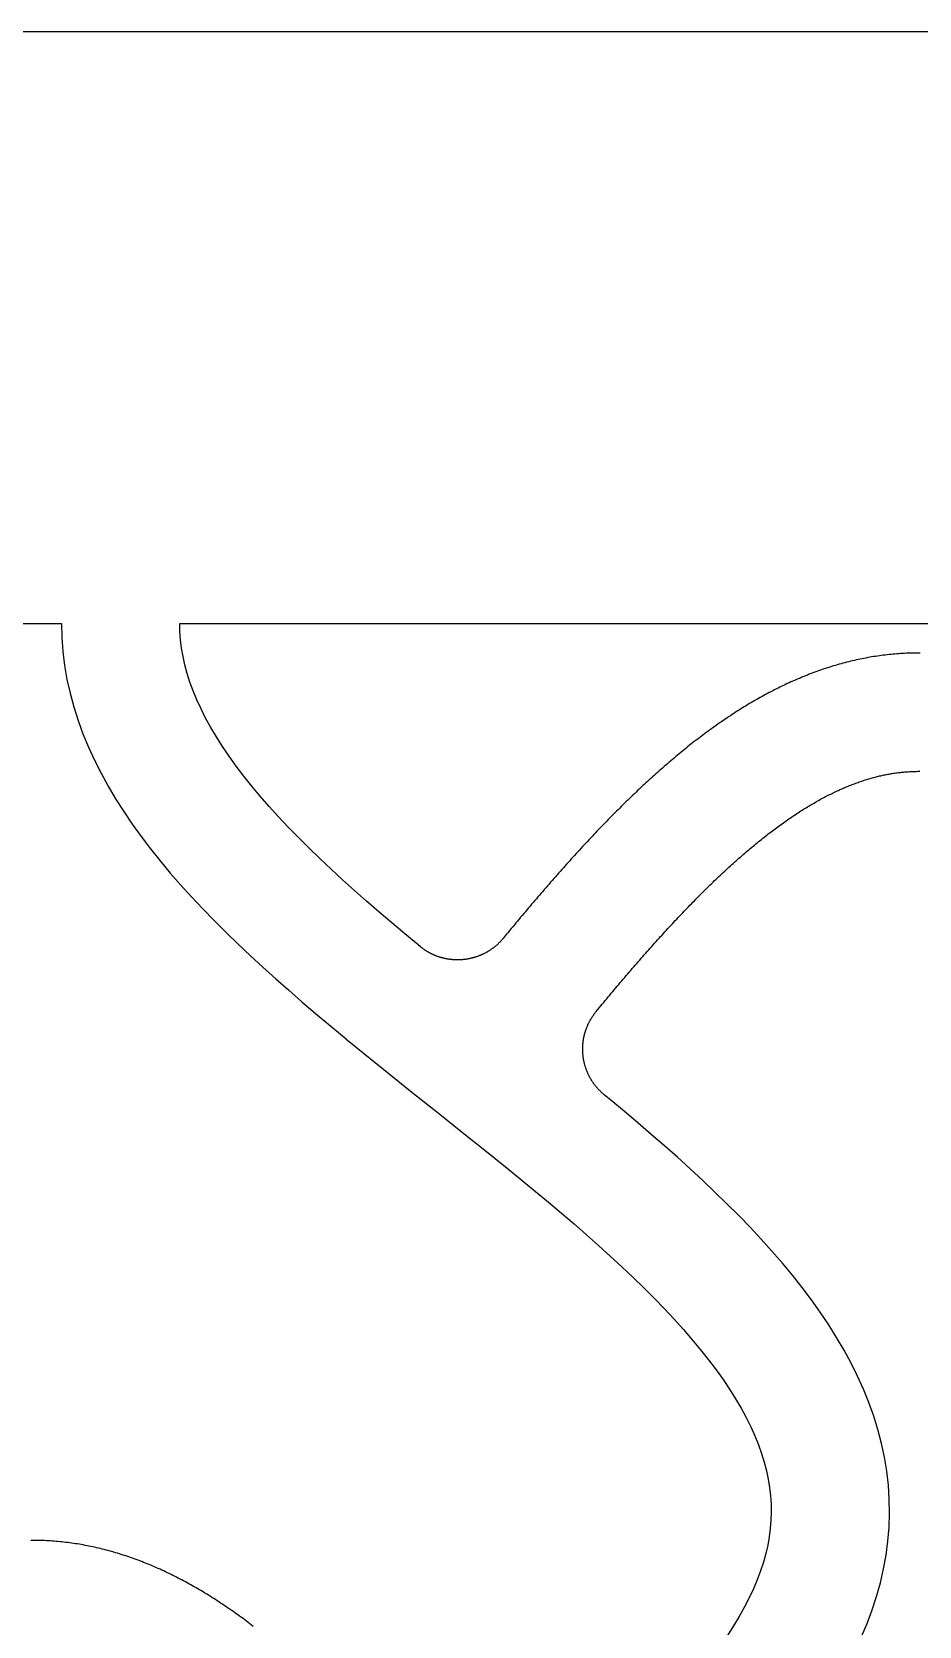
# Model space of a CAD drawing. Header units: millimetres. Extents: x 0 to 12, y 0 to 22.
# Drawn here: x 6 to 9, y 16.61 to 22 of the extents above; entities that cross this region are included whole.
import ezdxf

# ---------------------------------------------------------------- set-up
doc = ezdxf.new("R2010")
doc.units = ezdxf.units.MM
doc.layers.add('CUT_HOLE', color=3, linetype='Continuous')
doc.layers.add('CUT_OUTER', color=1, linetype='Continuous')

msp = doc.modelspace()

# ---------------------------------------------------------------- linework, layer by layer
at = {"layer": 'CUT_HOLE'}
for points in [[(5.9, 20), (6.1, 20), (6.1012, 19.9525), (6.1047, 19.9052), (6.1105, 19.858), (6.1186, 19.811), (6.1289, 19.7644), (6.1414, 19.7181), (6.156, 19.6723), (6.1726, 19.6268), (6.1911, 19.5819), (6.2115, 19.5374), (6.2338, 19.4934), (6.2577, 19.4498), (6.2833, 19.4067), (6.3105, 19.364), (6.3392, 19.3217), (6.3693, 19.2798), (6.4009, 19.2382), (6.4338, 19.197), (6.468, 19.1561), (6.5035, 19.1155), (6.5401, 19.0751), (6.5778, 19.035), (6.6166, 18.9951), (6.6564, 18.9554), (6.6972, 18.916), (6.7388, 18.8767), (6.7813, 18.8375), (6.8245, 18.7986), (6.8685, 18.7597), (6.9131, 18.721), (6.9582, 18.6825), (7.0039, 18.6441), (7.05, 18.6057), (7.0575, 18.5996), (7.0575, 18.5996), (7.0616, 18.5962), (7.062, 18.5959), (7.0965, 18.5675), (7.1433, 18.5294), (7.1903, 18.4914), (7.2375, 18.4535), (7.2848, 18.4157), (7.3321, 18.378), (7.3794, 18.3404), (7.4265, 18.3028), (7.4735, 18.2654), (7.5201, 18.2281), (7.5665, 18.1909), (7.6124, 18.1537), (7.6578, 18.1167), (7.7027, 18.0798), (7.7469, 18.0429), (7.7904, 18.0062), (7.8331, 17.9697), (7.875, 17.9332), (7.916, 17.8969), (7.9559, 17.8607), (7.9949, 17.8247), (8.0327, 17.7889), (8.0693, 17.7533), (8.1047, 17.7178), (8.1388, 17.6826), (8.1715, 17.6476), (8.2029, 17.6128), (8.2327, 17.5783), (8.2611, 17.5441), (8.288, 17.5103), (8.3132, 17.4767), (8.3369, 17.4435), (8.3589, 17.4107), (8.3793, 17.3784), (8.398, 17.3464), (8.4151, 17.3149), (8.4306, 17.2838), (8.4444, 17.2532), (8.4566, 17.2231), (8.4672, 17.1934), (8.4762, 17.1642), (8.4838, 17.1354), (8.4898, 17.1069), (8.4945, 17.0788), (8.4977, 17.0509), (8.4995, 17.0231), (8.5, 16.9954), (8.4991, 16.9677), (8.4968, 16.9399), (8.4931, 16.9119), (8.488, 16.8836), (8.4814, 16.855), (8.4734, 16.8261), (8.4638, 16.7967), (8.4527, 16.7669), (8.4399, 16.7366), (8.4256, 16.7059), (8.4096, 16.6747), (8.392, 16.643), (8.3727, 16.6109), (8.3518, 16.5784)], [(9.0033, 19.9), (8.9967, 19.9), (8.9901, 19.8999), (8.9836, 19.8999), (8.977, 19.8997), (8.9704, 19.8995), (8.9639, 19.8993), (8.9573, 19.899), (8.9507, 19.8987), (8.9442, 19.8984), (8.9376, 19.898), (8.931, 19.8975), (8.9245, 19.897), (8.9179, 19.8965), (8.9114, 19.8959), (8.9048, 19.8953), (8.8983, 19.8946), (8.8917, 19.8939), (8.8852, 19.8931), (8.8787, 19.8923), (8.8721, 19.8915), (8.8656, 19.8906), (8.8591, 19.8897), (8.8526, 19.8887), (8.846, 19.8877), (8.8395, 19.8866), (8.833, 19.8855), (8.8265, 19.8843), (8.82, 19.8831), (8.8136, 19.8819), (8.8071, 19.8806), (8.8006, 19.8793), (8.7941, 19.8779), (8.7877, 19.8765), (8.7812, 19.8751), (8.7748, 19.8736), (8.7683, 19.872), (8.7619, 19.8705), (8.7555, 19.8688), (8.7491, 19.8672), (8.7426, 19.8655), (8.7362, 19.8637), (8.7298, 19.862), (8.7234, 19.8601), (8.7171, 19.8583), (8.7107, 19.8564), (8.7043, 19.8544), (8.698, 19.8525), (8.6916, 19.8504), (8.6853, 19.8484), (8.6789, 19.8463), (8.6726, 19.8441), (8.6663, 19.842), (8.66, 19.8397), (8.6537, 19.8375), (8.6474, 19.8352), (8.6411, 19.8329), (8.6349, 19.8305), (8.6286, 19.8281), (8.6223, 19.8256), (8.6161, 19.8232), (8.6099, 19.8206), (8.6036, 19.8181), (8.5974, 19.8155), (8.5912, 19.8129), (8.585, 19.8102), (8.5788, 19.8075), (8.5726, 19.8048), (8.5664, 19.802), (8.5603, 19.7992), (8.5541, 19.7964), (8.548, 19.7935), (8.5418, 19.7906), (8.5357, 19.7876), (8.5296, 19.7847), (8.5235, 19.7816), (8.5174, 19.7786), (8.5113, 19.7755), (8.5052, 19.7724), (8.4991, 19.7692), (8.493, 19.7661), (8.487, 19.7629), (8.4809, 19.7596), (8.4749, 19.7563), (8.4689, 19.753), (8.4628, 19.7497), (8.4568, 19.7463), (8.4508, 19.7429), (8.4448, 19.7394), (8.4388, 19.736), (8.4328, 19.7325), (8.4269, 19.7289), (8.4209, 19.7254), (8.415, 19.7218), (8.409, 19.7181), (8.4031, 19.7145), (8.3971, 19.7108), (8.3912, 19.7071), (8.3853, 19.7033), (8.3794, 19.6995), (8.3735, 19.6957), (8.3676, 19.6919), (8.3617, 19.688), (8.3558, 19.6841), (8.35, 19.6802), (8.3441, 19.6763), (8.3382, 19.6723), (8.3324, 19.6683), (8.3266, 19.6642), (8.3207, 19.6602), (8.3149, 19.6561), (8.3091, 19.6519), (8.3033, 19.6478), (8.2975, 19.6436), (8.2917, 19.6394), (8.2859, 19.6352), (8.2801, 19.6309), (8.2743, 19.6266), (8.2686, 19.6223), (8.2628, 19.618), (8.2571, 19.6136), (8.2513, 19.6092), (8.2456, 19.6048), (8.2398, 19.6003), (8.2341, 19.5959), (8.2284, 19.5914), (8.2227, 19.5868), (8.2169, 19.5823), (8.2112, 19.5777), (8.2055, 19.5731), (8.1999, 19.5685), (8.1942, 19.5639), (8.1885, 19.5592), (8.1828, 19.5545), (8.1771, 19.5498), (8.1715, 19.545), (8.1658, 19.5403), (8.1602, 19.5355), (8.1545, 19.5306), (8.1489, 19.5258), (8.1433, 19.5209), (8.1376, 19.516), (8.132, 19.5111), (8.1264, 19.5062), (8.1208, 19.5012), (8.1152, 19.4963), (8.1096, 19.4913), (8.104, 19.4862), (8.0984, 19.4812), (8.0928, 19.4761), (8.0872, 19.471), (8.0816, 19.4659), (8.076, 19.4608), (8.0705, 19.4556), (8.0649, 19.4505), (8.0594, 19.4453), (8.0538, 19.44), (8.0482, 19.4348), (8.0427, 19.4295), (8.0372, 19.4243), (8.0316, 19.419), (8.0261, 19.4136), (8.0206, 19.4083), (8.015, 19.4029), (8.0095, 19.3975), (8.004, 19.3921), (7.9985, 19.3867), (7.993, 19.3813), (7.9875, 19.3758), (7.982, 19.3703), (7.9765, 19.3648), (7.971, 19.3593), (7.9655, 19.3538), (7.96, 19.3482), (7.9545, 19.3427), (7.9491, 19.3371), (7.9436, 19.3315), (7.9381, 19.3258), (7.9327, 19.3202), (7.9272, 19.3145), (7.9217, 19.3089), (7.9163, 19.3032), (7.9108, 19.2974), (7.9054, 19.2917), (7.8999, 19.286), (7.8945, 19.2802), (7.8891, 19.2744), (7.8836, 19.2686), (7.8782, 19.2628), (7.8728, 19.257), (7.8673, 19.2511), (7.8619, 19.2453), (7.8565, 19.2394), (7.8511, 19.2335), (7.8457, 19.2276), (7.8403, 19.2217), (7.8348, 19.2158), (7.8294, 19.2098), (7.824, 19.2038), (7.8186, 19.1979), (7.8132, 19.1919), (7.8079, 19.1859), (7.8025, 19.1798), (7.7971, 19.1738), (7.7917, 19.1678), (7.7863, 19.1617), (7.7809, 19.1556), (7.7756, 19.1495), (7.7702, 19.1434), (7.7648, 19.1373), (7.7595, 19.1312), (7.7541, 19.1251), (7.7487, 19.1189), (7.7434, 19.1128), (7.738, 19.1066), (7.7327, 19.1004), (7.7273, 19.0942), (7.722, 19.088), (7.7166, 19.0818), (7.7113, 19.0755), (7.7059, 19.0693), (7.7006, 19.0631), (7.6952, 19.0568), (7.6899, 19.0505), (7.6846, 19.0442), (7.6792, 19.038), (7.6739, 19.0316), (7.6686, 19.0253), (7.6633, 19.019), (7.658, 19.0127), (7.6526, 19.0064), (7.6473, 19), (7.642, 18.9937), (7.6367, 18.9873), (7.6314, 18.9809), (7.6261, 18.9745), (7.6208, 18.9681), (7.6155, 18.9618), (7.6102, 18.9553), (7.6049, 18.9489), (7.5996, 18.9425), (7.5996, 18.9425), (7.5996, 18.9425), (7.5996, 18.9425), (7.5996, 18.9425), (7.5995, 18.9425), (7.5995, 18.9425), (7.5995, 18.9425), (7.5995, 18.9424), (7.5995, 18.9424), (7.5995, 18.9424), (7.5995, 18.9424), (7.5995, 18.9424), (7.5994, 18.9424), (7.5994, 18.9424), (7.5994, 18.9423), (7.5994, 18.9423), (7.5994, 18.9423), (7.5994, 18.9423), (7.5994, 18.9423), (7.5994, 18.9423), (7.5993, 18.9423), (7.5993, 18.9422), (7.5993, 18.9422), (7.5993, 18.9422), (7.5993, 18.9422), (7.5993, 18.9422), (7.5993, 18.9422), (7.5993, 18.9421), (7.5992, 18.9421), (7.5992, 18.9421), (7.5992, 18.9421), (7.5992, 18.9421), (7.5992, 18.9421), (7.5992, 18.9421), (7.5992, 18.942), (7.5992, 18.942), (7.5991, 18.942), (7.5991, 18.942), (7.5991, 18.942), (7.5991, 18.942), (7.5991, 18.942), (7.5991, 18.9419), (7.5991, 18.9419), (7.5991, 18.9419), (7.599, 18.9419), (7.599, 18.9419), (7.599, 18.9419), (7.599, 18.9418), (7.599, 18.9418), (7.599, 18.9418), (7.599, 18.9418), (7.599, 18.9418), (7.5989, 18.9418), (7.5989, 18.9418), (7.5989, 18.9417), (7.5989, 18.9417), (7.5989, 18.9417), (7.5989, 18.9417), (7.5989, 18.9417), (7.5989, 18.9417), (7.5988, 18.9417), (7.5988, 18.9416), (7.5988, 18.9416), (7.5988, 18.9416), (7.5988, 18.9416), (7.5988, 18.9416), (7.5988, 18.9416), (7.5988, 18.9415), (7.5988, 18.9415), (7.5987, 18.9415), (7.5987, 18.9415), (7.5987, 18.9415), (7.5987, 18.9415), (7.5987, 18.9415), (7.5987, 18.9414), (7.5987, 18.9414), (7.5987, 18.9414), (7.5986, 18.9414), (7.5986, 18.9414), (7.5986, 18.9414), (7.5986, 18.9413), (7.5986, 18.9413), (7.5986, 18.9413), (7.5986, 18.9413), (7.5986, 18.9413), (7.5985, 18.9413), (7.5985, 18.9413), (7.5985, 18.9412), (7.5985, 18.9412), (7.5985, 18.9412), (7.5985, 18.9412), (7.5985, 18.9412), (7.5985, 18.9412), (7.5984, 18.9412), (7.5984, 18.9411), (7.5984, 18.9411), (7.5984, 18.9411), (7.5984, 18.9411), (7.5984, 18.9411), (7.5984, 18.9411), (7.5984, 18.941), (7.5983, 18.941), (7.5983, 18.941), (7.5983, 18.941), (7.5983, 18.941), (7.5983, 18.941), (7.5983, 18.941), (7.5983, 18.9409), (7.5983, 18.9409), (7.5982, 18.9409), (7.5982, 18.9409), (7.5982, 18.9409), (7.5982, 18.9409), (7.5982, 18.9409), (7.5982, 18.9408), (7.5982, 18.9408), (7.5982, 18.9408), (7.5981, 18.9408), (7.5981, 18.9408), (7.5981, 18.9408), (7.5981, 18.9407), (7.5981, 18.9407), (7.5981, 18.9407), (7.5981, 18.9407), (7.5981, 18.9407), (7.598, 18.9407), (7.598, 18.9407), (7.598, 18.9406), (7.598, 18.9406), (7.598, 18.9406), (7.598, 18.9406), (7.598, 18.9406), (7.598, 18.9406), (7.5979, 18.9406), (7.5979, 18.9405), (7.5979, 18.9405), (7.5979, 18.9405), (7.5979, 18.9405), (7.5979, 18.9405), (7.5979, 18.9405), (7.5979, 18.9404), (7.5978, 18.9404), (7.5978, 18.9404), (7.5978, 18.9404), (7.5978, 18.9404), (7.5978, 18.9404), (7.5978, 18.9404), (7.5978, 18.9403), (7.5978, 18.9403), (7.5977, 18.9403), (7.5977, 18.9403), (7.5977, 18.9403), (7.5977, 18.9403), (7.5977, 18.9403), (7.5977, 18.9402), (7.5977, 18.9402), (7.5977, 18.9402), (7.5976, 18.9402), (7.5976, 18.9402), (7.5976, 18.9402), (7.5976, 18.9401), (7.5976, 18.9401), (7.5976, 18.9401), (7.5976, 18.9401), (7.5976, 18.9401), (7.5975, 18.9401), (7.5975, 18.9401), (7.5975, 18.94), (7.5975, 18.94), (7.5975, 18.94), (7.5975, 18.94), (7.5975, 18.94), (7.5975, 18.94), (7.5974, 18.94), (7.5974, 18.9399), (7.5974, 18.9399), (7.5974, 18.9399), (7.5974, 18.9399), (7.5974, 18.9399), (7.5974, 18.9399), (7.5974, 18.9398), (7.5974, 18.9398), (7.5973, 18.9398), (7.5973, 18.9398), (7.5973, 18.9398), (7.5973, 18.9398), (7.5973, 18.9398), (7.5973, 18.9397), (7.5973, 18.9397), (7.5973, 18.9397), (7.5972, 18.9397), (7.5972, 18.9397), (7.5972, 18.9397), (7.5972, 18.9397), (7.5972, 18.9396), (7.5972, 18.9396), (7.5972, 18.9396), (7.5972, 18.9396), (7.5971, 18.9396), (7.5971, 18.9396), (7.5971, 18.9395), (7.5971, 18.9395), (7.5971, 18.9395), (7.5971, 18.9395), (7.5971, 18.9395), (7.5971, 18.9395), (7.597, 18.9395), (7.597, 18.9394), (7.597, 18.9394), (7.597, 18.9394), (7.597, 18.9394), (7.597, 18.9394), (7.597, 18.9394), (7.597, 18.9394), (7.5969, 18.9393), (7.5969, 18.9393), (7.5969, 18.9393), (7.5969, 18.9393), (7.5969, 18.9393), (7.5969, 18.9393), (7.5969, 18.9392), (7.5969, 18.9392), (7.5968, 18.9392), (7.5968, 18.9392), (7.5968, 18.9392), (7.5968, 18.9392), (7.5968, 18.9392), (7.5968, 18.9391), (7.5968, 18.9391), (7.5968, 18.9391), (7.5967, 18.9391), (7.5967, 18.9391), (7.5967, 18.9391), (7.5967, 18.9391), (7.5967, 18.939), (7.5967, 18.939), (7.5967, 18.939), (7.5967, 18.939), (7.5966, 18.939), (7.5966, 18.939), (7.5966, 18.9389), (7.5966, 18.9389), (7.5966, 18.9389), (7.5966, 18.9389), (7.5966, 18.9389), (7.5966, 18.9389), (7.5965, 18.9389), (7.5965, 18.9388), (7.5965, 18.9388), (7.5965, 18.9388), (7.5965, 18.9388), (7.5965, 18.9388), (7.5965, 18.9388), (7.5965, 18.9387), (7.5964, 18.9387), (7.5964, 18.9387), (7.5964, 18.9387), (7.5964, 18.9387), (7.5964, 18.9387), (7.5964, 18.9387), (7.5964, 18.9386), (7.5964, 18.9386), (7.5963, 18.9386), (7.5963, 18.9386), (7.5963, 18.9386), (7.5963, 18.9386), (7.5963, 18.9386), (7.5963, 18.9385), (7.5963, 18.9385), (7.5963, 18.9385), (7.5962, 18.9385), (7.5962, 18.9385), (7.5962, 18.9385), (7.5962, 18.9384), (7.5962, 18.9384), (7.5962, 18.9384), (7.5962, 18.9384), (7.5962, 18.9384), (7.5961, 18.9384), (7.5961, 18.9384), (7.5961, 18.9383), (7.5961, 18.9383), (7.5961, 18.9383), (7.5961, 18.9383), (7.5961, 18.9383), (7.5961, 18.9383), (7.596, 18.9383), (7.596, 18.9382), (7.596, 18.9382), (7.596, 18.9382), (7.596, 18.9382), (7.596, 18.9382), (7.596, 18.9382), (7.596, 18.9381), (7.596, 18.9381), (7.5959, 18.9381), (7.5959, 18.9381), (7.5959, 18.9381), (7.5959, 18.9381), (7.5959, 18.9381), (7.5959, 18.938), (7.5959, 18.938), (7.5959, 18.938), (7.5958, 18.938), (7.5958, 18.938), (7.5958, 18.938), (7.5958, 18.938), (7.5958, 18.9379), (7.5958, 18.9379), (7.5958, 18.9379), (7.5958, 18.9379), (7.5957, 18.9379), (7.5957, 18.9379), (7.5957, 18.9378), (7.5957, 18.9378), (7.5957, 18.9378), (7.5957, 18.9378), (7.5957, 18.9378), (7.5957, 18.9378), (7.5956, 18.9378), (7.5956, 18.9377), (7.5956, 18.9377), (7.5956, 18.9377), (7.5956, 18.9377), (7.5956, 18.9377), (7.5956, 18.9377), (7.5956, 18.9377), (7.5955, 18.9376), (7.5955, 18.9376), (7.5955, 18.9376), (7.5955, 18.9376), (7.5955, 18.9376), (7.5955, 18.9376), (7.5955, 18.9375), (7.5955, 18.9375), (7.5954, 18.9375), (7.5954, 18.9375), (7.5954, 18.9375), (7.5954, 18.9375), (7.5954, 18.9375), (7.5954, 18.9374), (7.5954, 18.9374), (7.5954, 18.9374), (7.5953, 18.9374), (7.5953, 18.9374), (7.5953, 18.9374), (7.5953, 18.9374), (7.5953, 18.9373), (7.5953, 18.9373), (7.5953, 18.9373), (7.5953, 18.9373), (7.5952, 18.9373), (7.5952, 18.9373), (7.5952, 18.9372), (7.5952, 18.9372), (7.5952, 18.9372), (7.5952, 18.9372), (7.5952, 18.9372), (7.5952, 18.9372), (7.5951, 18.9372), (7.5951, 18.9371), (7.5951, 18.9371), (7.5951, 18.9371), (7.5951, 18.9371), (7.5951, 18.9371), (7.5951, 18.9371), (7.5951, 18.9371), (7.595, 18.937), (7.595, 18.937), (7.595, 18.937), (7.595, 18.937), (7.595, 18.937), (7.595, 18.937), (7.595, 18.9369), (7.595, 18.9369), (7.5949, 18.9369), (7.5949, 18.9369), (7.5949, 18.9369), (7.5949, 18.9369), (7.5949, 18.9369), (7.5949, 18.9368), (7.5949, 18.9368), (7.5949, 18.9368), (7.5948, 18.9368), (7.5948, 18.9368), (7.5948, 18.9368), (7.5948, 18.9367), (7.5948, 18.9367), (7.5948, 18.9367), (7.5948, 18.9367), (7.5948, 18.9367), (7.5947, 18.9367), (7.5947, 18.9367), (7.5947, 18.9366), (7.5947, 18.9366), (7.5947, 18.9366), (7.5947, 18.9366), (7.5947, 18.9366), (7.5947, 18.9366), (7.5947, 18.9366), (7.5946, 18.9365), (7.5946, 18.9365), (7.5946, 18.9365), (7.5946, 18.9365), (7.5946, 18.9365), (7.5946, 18.9365), (7.5946, 18.9364), (7.5946, 18.9364), (7.5945, 18.9364), (7.5945, 18.9364), (7.5945, 18.9364), (7.5945, 18.9364), (7.5945, 18.9364), (7.5945, 18.9363), (7.5945, 18.9363), (7.5945, 18.9363), (7.5944, 18.9363), (7.5944, 18.9363), (7.5944, 18.9363), (7.5944, 18.9363), (7.5944, 18.9362), (7.5944, 18.9362), (7.5944, 18.9362), (7.5944, 18.9362), (7.5943, 18.9362), (7.5943, 18.9362), (7.5943, 18.9361), (7.5943, 18.9361), (7.5943, 18.9361), (7.5943, 18.9361), (7.5943, 18.9361), (7.5943, 18.9361), (7.5942, 18.9361), (7.5942, 18.936), (7.5942, 18.936), (7.5942, 18.936), (7.5942, 18.936), (7.5942, 18.936), (7.5942, 18.936), (7.5942, 18.936), (7.5941, 18.9359), (7.5941, 18.9359), (7.5941, 18.9359), (7.5941, 18.9359), (7.5941, 18.9359), (7.5941, 18.9359), (7.5941, 18.9358), (7.5941, 18.9358), (7.594, 18.9358), (7.594, 18.9358), (7.594, 18.9358), (7.594, 18.9358), (7.594, 18.9358), (7.594, 18.9357), (7.594, 18.9357), (7.594, 18.9357), (7.5939, 18.9357), (7.5939, 18.9357), (7.5939, 18.9357), (7.5939, 18.9357), (7.5939, 18.9356), (7.5939, 18.9356), (7.5939, 18.9356), (7.5939, 18.9356), (7.5938, 18.9356), (7.5938, 18.9356), (7.5938, 18.9355), (7.5938, 18.9355), (7.5938, 18.9355), (7.5938, 18.9355), (7.5938, 18.9355), (7.5938, 18.9355), (7.5937, 18.9355), (7.5937, 18.9354), (7.5937, 18.9354), (7.5937, 18.9354), (7.5937, 18.9354), (7.5937, 18.9354), (7.5937, 18.9354), (7.5937, 18.9354), (7.5936, 18.9353), (7.5936, 18.9353), (7.5936, 18.9353), (7.5936, 18.9353), (7.5925, 18.934), (7.5914, 18.9326), (7.5902, 18.9313), (7.5891, 18.93), (7.5879, 18.9287), (7.5867, 18.9274), (7.5855, 18.9261), (7.5843, 18.9248), (7.5831, 18.9235), (7.5819, 18.9223), (7.5807, 18.921), (7.5794, 18.9198), (7.5782, 18.9186), (7.5769, 18.9173), (7.5756, 18.9161), (7.5743, 18.915), (7.573, 18.9138), (7.5717, 18.9126), (7.5704, 18.9114), (7.5691, 18.9103), (7.5677, 18.9092), (7.5664, 18.908), (7.565, 18.9069), (7.5636, 18.9058), (7.5622, 18.9048), (7.5609, 18.9037), (7.5595, 18.9026), (7.5581, 18.9016), (7.5566, 18.9005), (7.5552, 18.8995), (7.5538, 18.8985), (7.5523, 18.8975), (7.5509, 18.8965), (7.5494, 18.8955), (7.5479, 18.8946), (7.5465, 18.8936), (7.545, 18.8927), (7.5435, 18.8918), (7.542, 18.8909), (7.5405, 18.89), (7.539, 18.8891), (7.5374, 18.8882), (7.5359, 18.8874), (7.5344, 18.8865), (7.5328, 18.8857), (7.5313, 18.8849), (7.5297, 18.8841), (7.5281, 18.8833), (7.5265, 18.8825), (7.525, 18.8818), (7.5234, 18.881), (7.5218, 18.8803), (7.5202, 18.8796), (7.5186, 18.8789), (7.5169, 18.8782), (7.5153, 18.8775), (7.5137, 18.8768), (7.5121, 18.8762), (7.5104, 18.8755), (7.5088, 18.8749), (7.5071, 18.8743), (7.5055, 18.8737), (7.5038, 18.8732), (7.5022, 18.8726), (7.5005, 18.8721), (7.4988, 18.8715), (7.4971, 18.871), (7.4955, 18.8705), (7.4938, 18.87), (7.4921, 18.8696), (7.4904, 18.8691), (7.4887, 18.8687), (7.487, 18.8682), (7.4853, 18.8678), (7.4836, 18.8674), (7.4818, 18.867), (7.4801, 18.8667), (7.4784, 18.8663), (7.4767, 18.866), (7.475, 18.8657), (7.4732, 18.8654), (7.4715, 18.8651), (7.4698, 18.8648), (7.468, 18.8645), (7.4663, 18.8643), (7.4645, 18.8641), (7.4628, 18.8638), (7.4611, 18.8636), (7.4593, 18.8635), (7.4576, 18.8633), (7.4558, 18.8631), (7.4541, 18.863), (7.4523, 18.8629), (7.4506, 18.8628), (7.4488, 18.8627), (7.4471, 18.8626), (7.4453, 18.8625), (7.4435, 18.8625), (7.4418, 18.8625), (7.44, 18.8625), (7.4383, 18.8625), (7.4365, 18.8625), (7.4348, 18.8625), (7.433, 18.8625), (7.4313, 18.8626), (7.4295, 18.8627), (7.4277, 18.8628), (7.426, 18.8629), (7.4242, 18.863), (7.4225, 18.8632), (7.4207, 18.8633), (7.419, 18.8635), (7.4172, 18.8637), (7.4155, 18.8639), (7.4138, 18.8641), (7.412, 18.8643), (7.4103, 18.8646), (7.4085, 18.8648), (7.4068, 18.8651), (7.4051, 18.8654), (7.4034, 18.8657), (7.4016, 18.866), (7.3999, 18.8664), (7.3982, 18.8667), (7.3965, 18.8671), (7.3948, 18.8675), (7.393, 18.8679), (7.3913, 18.8683), (7.3896, 18.8687), (7.3879, 18.8691), (7.3862, 18.8696), (7.3845, 18.8701), (7.3829, 18.8706), (7.3812, 18.8711), (7.3795, 18.8716), (7.3778, 18.8721), (7.3762, 18.8727), (7.3745, 18.8732), (7.3728, 18.8738), (7.3712, 18.8744), (7.3695, 18.875), (7.3679, 18.8756), (7.3662, 18.8762), (7.3646, 18.8769), (7.363, 18.8776), (7.3614, 18.8782), (7.3598, 18.8789), (7.3581, 18.8796), (7.3565, 18.8803), (7.355, 18.8811), (7.3534, 18.8818), (7.3518, 18.8826), (7.3502, 18.8834), (7.3486, 18.8842), (7.3471, 18.885), (7.3455, 18.8858), (7.344, 18.8866), (7.3424, 18.8874), (7.3409, 18.8883), (7.3394, 18.8892), (7.3379, 18.8901), (7.3363, 18.8909), (7.3348, 18.8919), (7.3333, 18.8928), (7.3319, 18.8937), (7.3304, 18.8947), (7.3289, 18.8956), (7.3275, 18.8966), (7.326, 18.8976), (7.3246, 18.8986), (7.3231, 18.8996), (7.3217, 18.9006), (7.3203, 18.9017), (7.3189, 18.9027), (7.3175, 18.9038), (7.3161, 18.9049), (7.3147, 18.9059), (7.3144, 18.9062), (7.3048, 18.9141), (7.2605, 18.9509), (7.2168, 18.9877), (7.174, 19.0243), (7.1319, 19.0607), (7.0908, 19.0971), (7.0507, 19.1332), (7.0116, 19.1693), (6.9735, 19.2051), (6.9367, 19.2408), (6.9011, 19.2763), (6.8668, 19.3116), (6.8338, 19.3466), (6.8023, 19.3814), (6.7721, 19.4159), (6.7435, 19.4502), (6.7164, 19.4841), (6.6909, 19.5177), (6.6669, 19.551), (6.6446, 19.5838), (6.624, 19.6163), (6.605, 19.6483), (6.5876, 19.6799), (6.5719, 19.711), (6.5578, 19.7417), (6.5454, 19.7719), (6.5345, 19.8016), (6.5252, 19.8309), (6.5174, 19.8598), (6.5111, 19.8883), (6.5062, 19.9165), (6.5027, 19.9445), (6.5007, 19.9723), (6.5, 20), (11.5, 20)], [(8.8056, 16.5744), (8.8245, 16.6193), (8.8414, 16.6647), (8.8563, 16.7105), (8.8691, 16.7567), (8.8798, 16.8032), (8.8883, 16.8501), (8.8945, 16.8973), (8.8984, 16.9446), (8.9, 16.9921), (8.8992, 17.0395), (8.8961, 17.0869), (8.8906, 17.1342), (8.8829, 17.1812), (8.8729, 17.2279), (8.8608, 17.2742), (8.8466, 17.3201), (8.8303, 17.3656), (8.8121, 17.4106), (8.792, 17.4552), (8.7701, 17.4993), (8.7464, 17.543), (8.7211, 17.5862), (8.6942, 17.6289), (8.6657, 17.6713), (8.6358, 17.7133), (8.6045, 17.7549), (8.5718, 17.7961), (8.5378, 17.8371), (8.5025, 17.8778), (8.4661, 17.9182), (8.4285, 17.9583), (8.3899, 17.9983), (8.3503, 18.038), (8.3097, 18.0775), (8.2682, 18.1168), (8.2258, 18.156), (8.1827, 18.195), (8.1389, 18.2338), (8.0944, 18.2725), (8.0493, 18.3111), (8.0037, 18.3495), (7.9577, 18.3879), (7.9353, 18.4063), (7.9353, 18.4064), (7.934, 18.4075), (7.9326, 18.4086), (7.9313, 18.4098), (7.93, 18.4109), (7.9287, 18.4121), (7.9274, 18.4133), (7.9261, 18.4145), (7.9248, 18.4157), (7.9235, 18.4169), (7.9223, 18.4181), (7.921, 18.4193), (7.9198, 18.4206), (7.9186, 18.4218), (7.9173, 18.4231), (7.9161, 18.4244), (7.915, 18.4257), (7.9138, 18.427), (7.9126, 18.4283), (7.9114, 18.4296), (7.9103, 18.4309), (7.9092, 18.4323), (7.908, 18.4336), (7.9069, 18.435), (7.9058, 18.4364), (7.9048, 18.4378), (7.9037, 18.4391), (7.9026, 18.4405), (7.9016, 18.4419), (7.9005, 18.4434), (7.8995, 18.4448), (7.8985, 18.4462), (7.8975, 18.4477), (7.8965, 18.4491), (7.8955, 18.4506), (7.8946, 18.4521), (7.8936, 18.4535), (7.8927, 18.455), (7.8918, 18.4565), (7.8909, 18.458), (7.89, 18.4595), (7.8891, 18.461), (7.8882, 18.4626), (7.8874, 18.4641), (7.8865, 18.4656), (7.8857, 18.4672), (7.8849, 18.4687), (7.8841, 18.4703), (7.8833, 18.4719), (7.8825, 18.4735), (7.8818, 18.475), (7.881, 18.4766), (7.8803, 18.4782), (7.8796, 18.4798), (7.8789, 18.4814), (7.8782, 18.4831), (7.8775, 18.4847), (7.8768, 18.4863), (7.8762, 18.4879), (7.8755, 18.4896), (7.8749, 18.4912), (7.8743, 18.4929), (7.8737, 18.4945), (7.8732, 18.4962), (7.8726, 18.4978), (7.8721, 18.4995), (7.8715, 18.5012), (7.871, 18.5029), (7.8705, 18.5045), (7.87, 18.5062), (7.8696, 18.5079), (7.8691, 18.5096), (7.8687, 18.5113), (7.8682, 18.513), (7.8678, 18.5147), (7.8674, 18.5164), (7.867, 18.5182), (7.8667, 18.5199), (7.8663, 18.5216), (7.866, 18.5233), (7.8657, 18.525), (7.8654, 18.5268), (7.8651, 18.5285), (7.8648, 18.5302), (7.8645, 18.532), (7.8643, 18.5337), (7.8641, 18.5355), (7.8638, 18.5372), (7.8636, 18.5389), (7.8635, 18.5407), (7.8633, 18.5424), (7.8631, 18.5442), (7.863, 18.5459), (7.8629, 18.5477), (7.8628, 18.5494), (7.8627, 18.5512), (7.8626, 18.5529), (7.8625, 18.5547), (7.8625, 18.5565), (7.8625, 18.5582), (7.8625, 18.56), (7.8625, 18.5617), (7.8625, 18.5635), (7.8625, 18.5652), (7.8625, 18.567), (7.8626, 18.5687), (7.8627, 18.5705), (7.8628, 18.5723), (7.8629, 18.574), (7.863, 18.5758), (7.8632, 18.5775), (7.8633, 18.5793), (7.8635, 18.581), (7.8637, 18.5828), (7.8639, 18.5845), (7.8641, 18.5862), (7.8643, 18.588), (7.8646, 18.5897), (7.8648, 18.5915), (7.8651, 18.5932), (7.8654, 18.5949), (7.8657, 18.5966), (7.866, 18.5984), (7.8664, 18.6001), (7.8667, 18.6018), (7.8671, 18.6035), (7.8675, 18.6052), (7.8679, 18.607), (7.8683, 18.6087), (7.8687, 18.6104), (7.8691, 18.6121), (7.8696, 18.6138), (7.8701, 18.6155), (7.8706, 18.6171), (7.8711, 18.6188), (7.8716, 18.6205), (7.8721, 18.6222), (7.8727, 18.6238), (7.8732, 18.6255), (7.8738, 18.6272), (7.8744, 18.6288), (7.875, 18.6305), (7.8756, 18.6321), (7.8762, 18.6338), (7.8769, 18.6354), (7.8776, 18.637), (7.8782, 18.6386), (7.8789, 18.6402), (7.8796, 18.6419), (7.8803, 18.6435), (7.8811, 18.645), (7.8818, 18.6466), (7.8826, 18.6482), (7.8834, 18.6498), (7.8842, 18.6514), (7.885, 18.6529), (7.8858, 18.6545), (7.8866, 18.656), (7.8874, 18.6576), (7.8883, 18.6591), (7.8892, 18.6606), (7.8901, 18.6621), (7.8909, 18.6637), (7.8919, 18.6652), (7.8928, 18.6667), (7.8937, 18.6681), (7.8947, 18.6696), (7.8956, 18.6711), (7.8966, 18.6725), (7.8976, 18.674), (7.8986, 18.6754), (7.8996, 18.6769), (7.9006, 18.6783), (7.9017, 18.6797), (7.9027, 18.6811), (7.9038, 18.6825), (7.9049, 18.6839), (7.9059, 18.6853), (7.907, 18.6867), (7.9082, 18.688), (7.9133, 18.6942), (7.9184, 18.7004), (7.9235, 18.7066), (7.9286, 18.7127), (7.9337, 18.7188), (7.9388, 18.725), (7.9439, 18.7311), (7.949, 18.7372), (7.9541, 18.7433), (7.9592, 18.7494), (7.9642, 18.7554), (7.9693, 18.7615), (7.9744, 18.7675), (7.9795, 18.7735), (7.9846, 18.7795), (7.9896, 18.7855), (7.9947, 18.7915), (7.9998, 18.7975), (8.0049, 18.8034), (8.0099, 18.8093), (8.015, 18.8153), (8.0201, 18.8212), (8.0251, 18.827), (8.0302, 18.8329), (8.0352, 18.8388), (8.0403, 18.8446), (8.0453, 18.8504), (8.0504, 18.8562), (8.0554, 18.862), (8.0605, 18.8678), (8.0655, 18.8735), (8.0705, 18.8793), (8.0756, 18.885), (8.0806, 18.8907), (8.0856, 18.8963), (8.0906, 18.902), (8.0957, 18.9076), (8.1007, 18.9133), (8.1057, 18.9189), (8.1107, 18.9245), (8.1157, 18.93), (8.1207, 18.9356), (8.1257, 18.9411), (8.1308, 18.9466), (8.1357, 18.9521), (8.1407, 18.9576), (8.1457, 18.963), (8.1507, 18.9684), (8.1557, 18.9738), (8.1607, 18.9792), (8.1657, 18.9846), (8.1707, 18.9899), (8.1756, 18.9953), (8.1806, 19.0006), (8.1856, 19.0058), (8.1905, 19.0111), (8.1955, 19.0163), (8.2005, 19.0216), (8.2054, 19.0268), (8.2104, 19.0319), (8.2153, 19.0371), (8.2203, 19.0422), (8.2252, 19.0473), (8.2301, 19.0524), (8.2351, 19.0574), (8.24, 19.0625), (8.2449, 19.0675), (8.2498, 19.0725), (8.2548, 19.0774), (8.2597, 19.0823), (8.2646, 19.0873), (8.2695, 19.0921), (8.2744, 19.097), (8.2793, 19.1018), (8.2842, 19.1067), (8.2891, 19.1115), (8.294, 19.1162), (8.2988, 19.121), (8.3037, 19.1257), (8.3086, 19.1304), (8.3135, 19.135), (8.3183, 19.1397), (8.3232, 19.1443), (8.328, 19.1488), (8.3329, 19.1534), (8.3377, 19.1579), (8.3426, 19.1624), (8.3474, 19.1669), (8.3523, 19.1714), (8.3571, 19.1758), (8.3619, 19.1802), (8.3667, 19.1846), (8.3715, 19.1889), (8.3763, 19.1932), (8.3811, 19.1975), (8.3859, 19.2018), (8.3907, 19.206), (8.3955, 19.2102), (8.4003, 19.2144), (8.4051, 19.2185), (8.4099, 19.2226), (8.4146, 19.2267), (8.4194, 19.2308), (8.4241, 19.2348), (8.4289, 19.2388), (8.4336, 19.2428), (8.4384, 19.2468), (8.4431, 19.2507), (8.4478, 19.2546), (8.4525, 19.2584), (8.4573, 19.2623), (8.462, 19.2661), (8.4667, 19.2698), (8.4714, 19.2736), (8.4761, 19.2773), (8.4807, 19.281), (8.4854, 19.2846), (8.4901, 19.2882), (8.4948, 19.2918), (8.4994, 19.2954), (8.5041, 19.2989), (8.5087, 19.3024), (8.5133, 19.3059), (8.518, 19.3093), (8.5226, 19.3127), (8.5272, 19.3161), (8.5318, 19.3194), (8.5364, 19.3228), (8.541, 19.326), (8.5456, 19.3293), (8.5502, 19.3325), (8.5548, 19.3357), (8.5593, 19.3389), (8.5639, 19.342), (8.5685, 19.3451), (8.573, 19.3482), (8.5775, 19.3512), (8.5821, 19.3542), (8.5866, 19.3572), (8.5911, 19.3601), (8.5956, 19.363), (8.6001, 19.3659), (8.6046, 19.3687), (8.6091, 19.3716), (8.6136, 19.3743), (8.618, 19.3771), (8.6225, 19.3798), (8.6269, 19.3825), (8.6314, 19.3852), (8.6358, 19.3878), (8.6402, 19.3904), (8.6446, 19.3929), (8.6491, 19.3955), (8.6534, 19.398), (8.6578, 19.4004), (8.6622, 19.4029), (8.6666, 19.4053), (8.671, 19.4076), (8.6753, 19.41), (8.6797, 19.4123), (8.684, 19.4145), (8.6883, 19.4168), (8.6927, 19.419), (8.697, 19.4212), (8.7013, 19.4233), (8.7056, 19.4254), (8.7098, 19.4275), (8.7141, 19.4296), (8.7184, 19.4316), (8.7227, 19.4336), (8.7269, 19.4356), (8.7311, 19.4375), (8.7354, 19.4394), (8.7396, 19.4413), (8.7438, 19.4431), (8.748, 19.4449), (8.7522, 19.4467), (8.7564, 19.4484), (8.7606, 19.4501), (8.7647, 19.4518), (8.7689, 19.4535), (8.7731, 19.4551), (8.7772, 19.4567), (8.7813, 19.4582), (8.7855, 19.4598), (8.7896, 19.4613), (8.7937, 19.4627), (8.7978, 19.4642), (8.8019, 19.4656), (8.8059, 19.467), (8.81, 19.4683), (8.8141, 19.4696), (8.8181, 19.4709), (8.8222, 19.4722), (8.8262, 19.4734), (8.8303, 19.4746), (8.8343, 19.4758), (8.8383, 19.4769), (8.8423, 19.4781), (8.8463, 19.4792), (8.8503, 19.4802), (8.8543, 19.4812), (8.8583, 19.4822), (8.8623, 19.4832), (8.8662, 19.4842), (8.8702, 19.4851), (8.8741, 19.486), (8.8781, 19.4868), (8.882, 19.4877), (8.8859, 19.4885), (8.8899, 19.4892), (8.8938, 19.49), (8.8977, 19.4907), (8.9016, 19.4914), (8.9055, 19.4921), (8.9094, 19.4927), (8.9133, 19.4933), (8.9172, 19.4939), (8.9211, 19.4945), (8.925, 19.495), (8.9288, 19.4955), (8.9327, 19.496), (8.9366, 19.4964), (8.9404, 19.4968), (8.9443, 19.4972), (8.9482, 19.4976), (8.952, 19.4979), (8.9559, 19.4983), (8.9597, 19.4986), (8.9635, 19.4988), (8.9674, 19.4991), (8.9712, 19.4993), (8.9751, 19.4994), (8.9789, 19.4996), (8.9827, 19.4997), (8.9866, 19.4998), (8.9904, 19.4999), (8.9942, 19.5), (8.9981, 19.5), (9.0019, 19.5)], [(6.7487, 16.6092), (6.7429, 16.6136), (6.7372, 16.618), (6.7314, 16.6223), (6.7257, 16.6266), (6.7199, 16.6309), (6.7141, 16.6352), (6.7083, 16.6394), (6.7025, 16.6436), (6.6967, 16.6478), (6.6909, 16.6519), (6.6851, 16.6561), (6.6793, 16.6602), (6.6734, 16.6642), (6.6676, 16.6683), (6.6618, 16.6723), (6.6559, 16.6763), (6.65, 16.6802), (6.6442, 16.6841), (6.6383, 16.688), (6.6324, 16.6919), (6.6265, 16.6957), (6.6206, 16.6995), (6.6147, 16.7033), (6.6088, 16.7071), (6.6029, 16.7108), (6.5969, 16.7145), (6.591, 16.7181), (6.585, 16.7218), (6.5791, 16.7254), (6.5731, 16.7289), (6.5672, 16.7325), (6.5612, 16.736), (6.5552, 16.7394), (6.5492, 16.7429), (6.5432, 16.7463), (6.5372, 16.7497), (6.5311, 16.753), (6.5251, 16.7563), (6.5191, 16.7596), (6.513, 16.7629), (6.507, 16.7661), (6.5009, 16.7692), (6.4948, 16.7724), (6.4887, 16.7755), (6.4826, 16.7786), (6.4765, 16.7816), (6.4704, 16.7847), (6.4643, 16.7876), (6.4582, 16.7906), (6.452, 16.7935), (6.4459, 16.7964), (6.4397, 16.7992), (6.4336, 16.802), (6.4274, 16.8048), (6.4212, 16.8075), (6.415, 16.8102), (6.4088, 16.8129), (6.4026, 16.8155), (6.3964, 16.8181), (6.3901, 16.8206), (6.3839, 16.8232), (6.3777, 16.8256), (6.3714, 16.8281), (6.3651, 16.8305), (6.3589, 16.8329), (6.3526, 16.8352), (6.3463, 16.8375), (6.34, 16.8397), (6.3337, 16.842), (6.3274, 16.8441), (6.3211, 16.8463), (6.3147, 16.8484), (6.3084, 16.8504), (6.302, 16.8525), (6.2957, 16.8544), (6.2893, 16.8564), (6.2829, 16.8583), (6.2766, 16.8601), (6.2702, 16.862), (6.2638, 16.8637), (6.2574, 16.8655), (6.2509, 16.8672), (6.2445, 16.8688), (6.2381, 16.8705), (6.2317, 16.872), (6.2252, 16.8736), (6.2188, 16.8751), (6.2123, 16.8765), (6.2059, 16.8779), (6.1994, 16.8793), (6.1929, 16.8806), (6.1864, 16.8819), (6.18, 16.8831), (6.1735, 16.8843), (6.167, 16.8855), (6.1605, 16.8866), (6.154, 16.8877), (6.1474, 16.8887), (6.1409, 16.8897), (6.1344, 16.8906), (6.1279, 16.8915), (6.1213, 16.8923), (6.1148, 16.8931), (6.1083, 16.8939), (6.1017, 16.8946), (6.0952, 16.8953), (6.0886, 16.8959), (6.0821, 16.8965), (6.0755, 16.897), (6.069, 16.8975), (6.0624, 16.898), (6.0558, 16.8984), (6.0493, 16.8987), (6.0427, 16.899), (6.0361, 16.8993), (6.0296, 16.8995), (6.023, 16.8997), (6.0164, 16.8999), (6.0099, 16.8999), (6.0033, 16.9), (5.9967, 16.9)]]:
    msp.add_lwpolyline(points, dxfattribs=at)
at = {"layer": 'CUT_OUTER'}
msp.add_lwpolyline([(12, 22), (0, 22)], dxfattribs=at)

doc.saveas('drawing.dxf')
